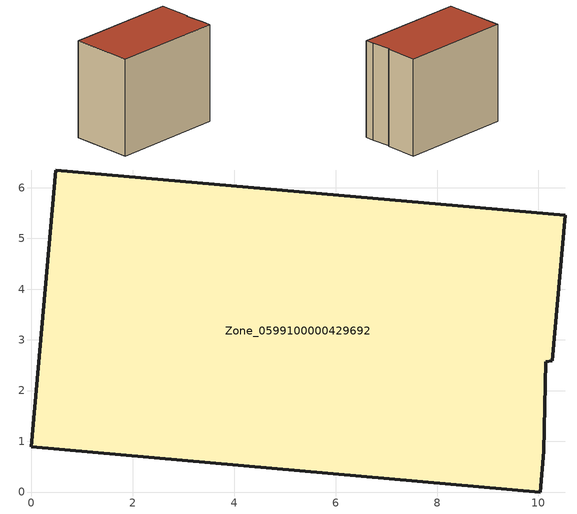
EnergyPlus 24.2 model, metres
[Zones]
Zone_0599100000429692
 floor ground (C_G): 0.49,6.35 10.53,5.46 10.27,2.59 10.14,2.57 10.11,0.8 10.03,0 0,0.9 z0
 wall outside (C_F): 10.11,0.8 10.14,2.57 10.27,2.59 10.53,5.46 0.49,6.35 0,0.9 10.03,0 10.11,0.8 z0:8.86
 roof outside (C_R): 10.27,2.59 10.53,5.46 0.49,6.35 0,0.9 10.03,0 10.11,0.8 10.14,2.57 z8.86
[BUILDING]
Pand.0599100000429692: North Axis=0; Terrain=City; Loads Convergence Tolerance Value=0.04; Temperature Convergence Tolerance Value=0.4; Solar Distribution=FullExterior; Maximum Number of Warmup Days=25; Minimum Number of Warmup Days=1
[Site:Location]
Rotterdam.The.Hague.AP_ZH_NLD Design_Conditions: Latitude=51.96; Longitude=4.45; Time Zone=1; Elevation=-4.5
[SITE:GROUNDTEMPERATURE:BUILDINGSURFACE]
18, 18, 18, 18, 18, 18, 18, 18, 18, 18, 18, 18
[MATERIAL] Thermal Absorptance=0.9; Solar Absorptance=0.7; Visible Absorptance=0.7
Name | Roughness | Thickness | Conductivity | Density | Specific Heat
G.TI.2006-2014 | MediumSmooth | 0.15 | 0.06 | 540 | 1210
F.TI.2006-2014 | Rough | 0.3 | 0.12 | 1920 | 840
R.TI.2006-2014 | MediumRough | 0.2 | 0.08 | 1500 | 1000
[CONSTRUCTION]
C_G: G.TI.2006-2014
C_F: F.TI.2006-2014
C_R: R.TI.2006-2014
[ZONE]
Zone_0599100000429692: Type=1; Multiplier=1; Ceiling Height=Autocalculate; Volume=Autocalculate; Floor Area=autocalculate; Part of Total Floor Area=Yes
[ZONEINFILTRATION:DESIGNFLOWRATE]
Infil_Zone_0599100000429692: Zone or ZoneList or Space or SpaceList=Zone_0599100000429692; Schedule=AlwaysOn; Design Flow Rate Calculation Method=Flow/Area; Flow Rate per Floor Area=0.0015; Constant Term Coefficient=1; Temperature Term Coefficient=0; Velocity Term Coefficient=0; Velocity Squared Term Coefficient=0
[HVACTEMPLATE:ZONE:IDEALLOADSAIRSYSTEM]
Zone_0599100000429692: Maximum Heating Supply Air Temperature=50; Minimum Cooling Supply Air Temperature=13; Maximum Heating Supply Air Humidity Ratio=0.0156; Minimum Cooling Supply Air Humidity Ratio=0.0077; Heating Limit=NoLimit; Cooling Limit=NoLimit; Dehumidification Control Type=ConstantSensibleHeatRatio; Cooling Sensible Heat Ratio=0.7; Dehumidification Setpoint=60; Humidification Control Type=None; Humidification Setpoint=30; Outdoor Air Method=None; Outdoor Air Flow Rate per Person=0.00944; Outdoor Air Flow Rate per Zone Floor Area=0; Outdoor Air Flow Rate per Zone=0; Demand Controlled Ventilation Type=None; Outdoor Air Economizer Type=NoEconomizer; Heat Recovery Type=None; Sensible Heat Recovery Effectiveness=0.7; Latent Heat Recovery Effectiveness=0.65
[ZONECONTROL:THERMOSTAT]
ThermostatControl_Zone_0599100000429692: Zone or ZoneList=Zone_0599100000429692; Control Type Schedule=DualSetpointControlType; Control 1=Thermostat_Zone_0599100000429692; Temperature Difference Between Cutout And Setpoint=0
[THERMOSTATSETPOINT:DUALSETPOINT]
Thermostat_Zone_0599100000429692: Heating Setpoint Temperature Schedule=HeatingSetpoint_Zone_0599100000429692; Cooling Setpoint Temperature Schedule=CoolingSetpoint_Zone_0599100000429692
[SCHEDULE:COMPACT]
HeatingSetpoint_Zone_0599100000429692: Through: 12/31, For: AllDays, Until: 24:00, 21
CoolingSetpoint_Zone_0599100000429692: Through: 12/31, For: AllDays, Until: 24:00, 24
DualSetpointControlType: Through: 12/31, For: AllDays, Until: 24:00, 4
AlwaysOn: Through: 12/31, For: AllDays, Until: 24:00, 1
